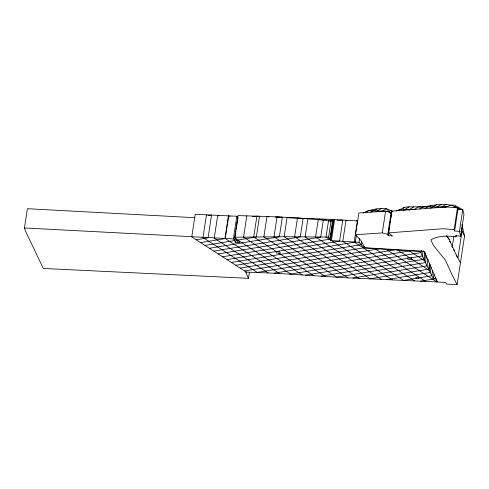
<?xml version="1.0" encoding="UTF-8"?>
<svg xmlns="http://www.w3.org/2000/svg" width="489" height="489" viewBox="0 0 489 489"><rect width="100%" height="100%" fill="white"/><g stroke="black" fill="none" stroke-linecap="round" stroke-linejoin="round"><path stroke-width="0.73" d="M249.372 272.397L248.467 278.32L43.289 268.455L25.728 231.548L24.45 227.966L27.396 208.705L194.689 217.684M206.456 214.873L202.99 237.544L257.3 272.471M228.394 215.912L224.916 238.608L200.557 242.605M356.304 220.955L357.771 220.906L332.795 219.506L330.222 221.052C299.696 217.043 268.797 216.719 238.064 215.563L234.751 237.214L237.746 241.817L239.524 241.866L239.567 242.52L235.515 242.391L233.375 238.883L236.841 216.242L195.209 214.316L191.743 236.939L246.401 272.092M235.924 230.79L234.42 240.6L204.964 245.441M236.156 229.286L237.886 217.966M235.515 242.391L236.089 238.638M246.817 215.808L243.553 237.128L302.355 274.94M461.885 224.524L464.55 236.022L457.117 284.586L446.677 284.085L445.485 282.471L437.355 281.964L435.986 278.803L433.285 278.669L423.211 258.113L420.43 251.48L364.164 247.966L359.018 242.312L330.576 240.557L328.614 237.092L330.919 222.024L332.795 219.506L311.603 218.565L302.123 218.73M332.795 219.506L329.788 239.164L222.587 256.774M330.576 240.557L333.773 219.659M334.598 219.702L331.395 240.606L392.398 279.836M346.016 220.27L342.795 241.309L403.468 280.331M357.435 220.839L354.195 242.018L414.586 280.857M248.467 278.32L245.619 272.061L276.719 273.327L346.175 277.77L437.355 281.964L424.146 251.273L364.617 247.715L361.188 240.796L355.54 234.751L358.871 212.978L385.589 211.126L391.127 212.574L391.542 213.919L386.463 208.742C378.669 207.99 370.277 209.329 363.351 213.094M356.322 235.509L355.314 242.086L231.395 262.44M359.018 242.312L359.58 238.65M361.634 241.664L361.175 244.677L235.802 265.27M364.219 246.285L363.993 247.776L240.209 268.106M364.164 247.966L364.391 246.468M355.54 234.751L382.257 232.892L385.589 211.126M457.117 284.586L452.368 275.484L445.338 260.056L433.443 245.478L430.895 239.818C438.554 235.539 447.527 235.631 455.962 236.841L455.595 235.722L460.65 236.169L459.44 231.364L454.605 230.955L457.936 209.188L457.466 207.892L446.494 206.945L391.805 211.126L388.474 232.892L392.575 235.967L388.211 235.686L387.795 234.347L391.127 212.574L387.673 211.566M388.211 235.686L389.935 224.427M390.161 222.929L391.426 214.671M396.127 210.985L400.381 209.329L414.819 209.335L414.372 209.408L418.541 206.835L421.518 207.067M421.261 250.423L420.919 252.648L289.965 274.164M423.107 250.802L422.313 255.979L410.149 257.978M424.935 251.798L423.792 259.292L321.187 276.144M425.638 253.21L424.489 260.716L409.012 250.765M426.439 255.833L425.399 262.587L336.707 277.153L273.999 236.829L277.043 216.933L282.367 217.195L279.372 236.774L209.365 248.271M428.04 259.182L427.013 265.875L352.801 278.07M429.55 263.168L428.627 269.17L369.825 278.828M430.137 264.457L429.226 270.393L412.007 259.317M431.041 267.238L430.241 272.459L386.848 279.592M432.661 270.496L431.854 275.753L418.645 277.923M433.285 278.669L433.963 274.237M435.412 277.287L435.186 278.767L420.65 281.151M454.605 230.955L454.134 229.665L457.466 207.892M452.166 247.3L453.878 236.138M453.639 249.677L454.232 250.509M455.962 236.841L456.188 235.343M459.44 231.364L462.771 209.598L457.936 209.188L457.374 207.886C446.524 201.664 433.731 205.313 422.264 207.122M460.65 236.169L463.982 214.396L462.771 209.598M457.912 257.966L462.013 231.175L461.867 227.483M453.59 207.556L454.978 206.908L458.627 207.709L457.936 209.188L462.814 209.763L454.36 205.087L450.583 205.123L446.64 206.957L409.201 206.829L404.464 207.275L398.229 210.625M403.376 208.302L404.464 207.275M403.596 210.209L409.201 206.829M413.871 206.829L408.957 209.787L409.586 210.197M419.684 208.956L423.211 206.835L427.056 206.34M425.051 208.54L427.875 206.841L431.842 205.551M430.442 208.137L436.634 204.763M435.827 207.739L441.353 204.414M446.017 204.451L441.219 207.336L441.756 207.684M365.142 212.544L368.406 210.588L386.224 211.26M370.57 212.165L377.086 209.005M375.992 211.792L381.866 208.271M381.42 211.413L386.463 208.742L392.948 211.548M196.15 239.775L208.069 237.813L211.541 215.129L207.886 215.374M236.713 240.227L256.34 237L259.518 216.217L252.324 216.376M444.605 207.214L446.023 206.981M213.772 251.108L300.27 236.896L303.107 218.387L288.687 217.856M218.18 253.938L320.723 237.098L323.333 220.032L319.525 219.09L318.253 219.518L315.57 237.055L381.322 279.341M226.994 259.604L275.772 251.597M276.725 251.438L339.58 241.114L342.789 220.105L337.031 220.227M460.638 231.401L462.013 231.175L464.55 236.022M244.616 270.943L378.889 248.883M257.006 272.459L394.574 249.867M274.195 273.198L410.259 250.845M305.613 275.148L407.704 258.375M403.871 280.35L416.261 278.314L418.969 278.577L418.431 277.483L415.784 277.349L416.328 278.443M414.819 209.335L414.372 209.408M388.474 232.892L443.162 228.711L454.134 229.665M328.614 237.092L285.191 236.719L234.751 237.214M392.068 212.477L390.552 212.532L391.316 213.192M275.246 217.043L279.5 217.312M233.375 238.883L24.45 227.966M290.882 217.782L287.098 217.452L284.146 236.725L348.107 277.856M303.59 218.656L297.489 218.045L294.61 236.829L359.177 278.351M257.44 216.224L256.902 216.126L253.699 237.024L276.059 251.407M268.877 216.853L266.976 216.499L263.852 236.927L325.246 276.413M382.257 232.892L387.795 234.347M312.942 218.864L307.905 218.705L305.112 236.957L370.252 278.846M346.634 220.423L347.868 220.728M324.323 219.341L326.316 219.897M219.133 215.955L217.703 215.435L214.231 238.149L268.253 272.893M230.019 216.413L228.736 215.924L225.264 238.614L279.506 273.504M390.033 210.074L392.496 211.401M397.6 250.05L409.904 257.966M386.188 249.341L436.885 281.939M374.776 248.626L425.736 281.401M278.748 253.131L313.785 275.662M235.735 238.724L290.931 274.225M236.841 216.242L238.002 217.214M449.452 241.34L450.485 242.281M451.915 246.603L452.832 247.434M456.793 256.792L457.783 257.709M446.763 236.193L447.765 237.183M458.627 207.709L459.562 208.669M446.567 235.716L448.67 238.29L455.699 253.718L460.449 262.813M446.689 236.248L449.25 239.567M456.164 255.062L456.952 256.12M330.222 221.052L330.919 222.024M328.51 220.728L325.998 237.134L330.154 239.806L333.254 219.53L328.51 220.728M279.58 251.572L275.668 251.389L276.499 253.021L280.411 253.21L279.58 251.572M411.353 258.033L407.435 257.844L408.266 259.482L412.184 259.671L411.353 258.033"/></g></svg>
